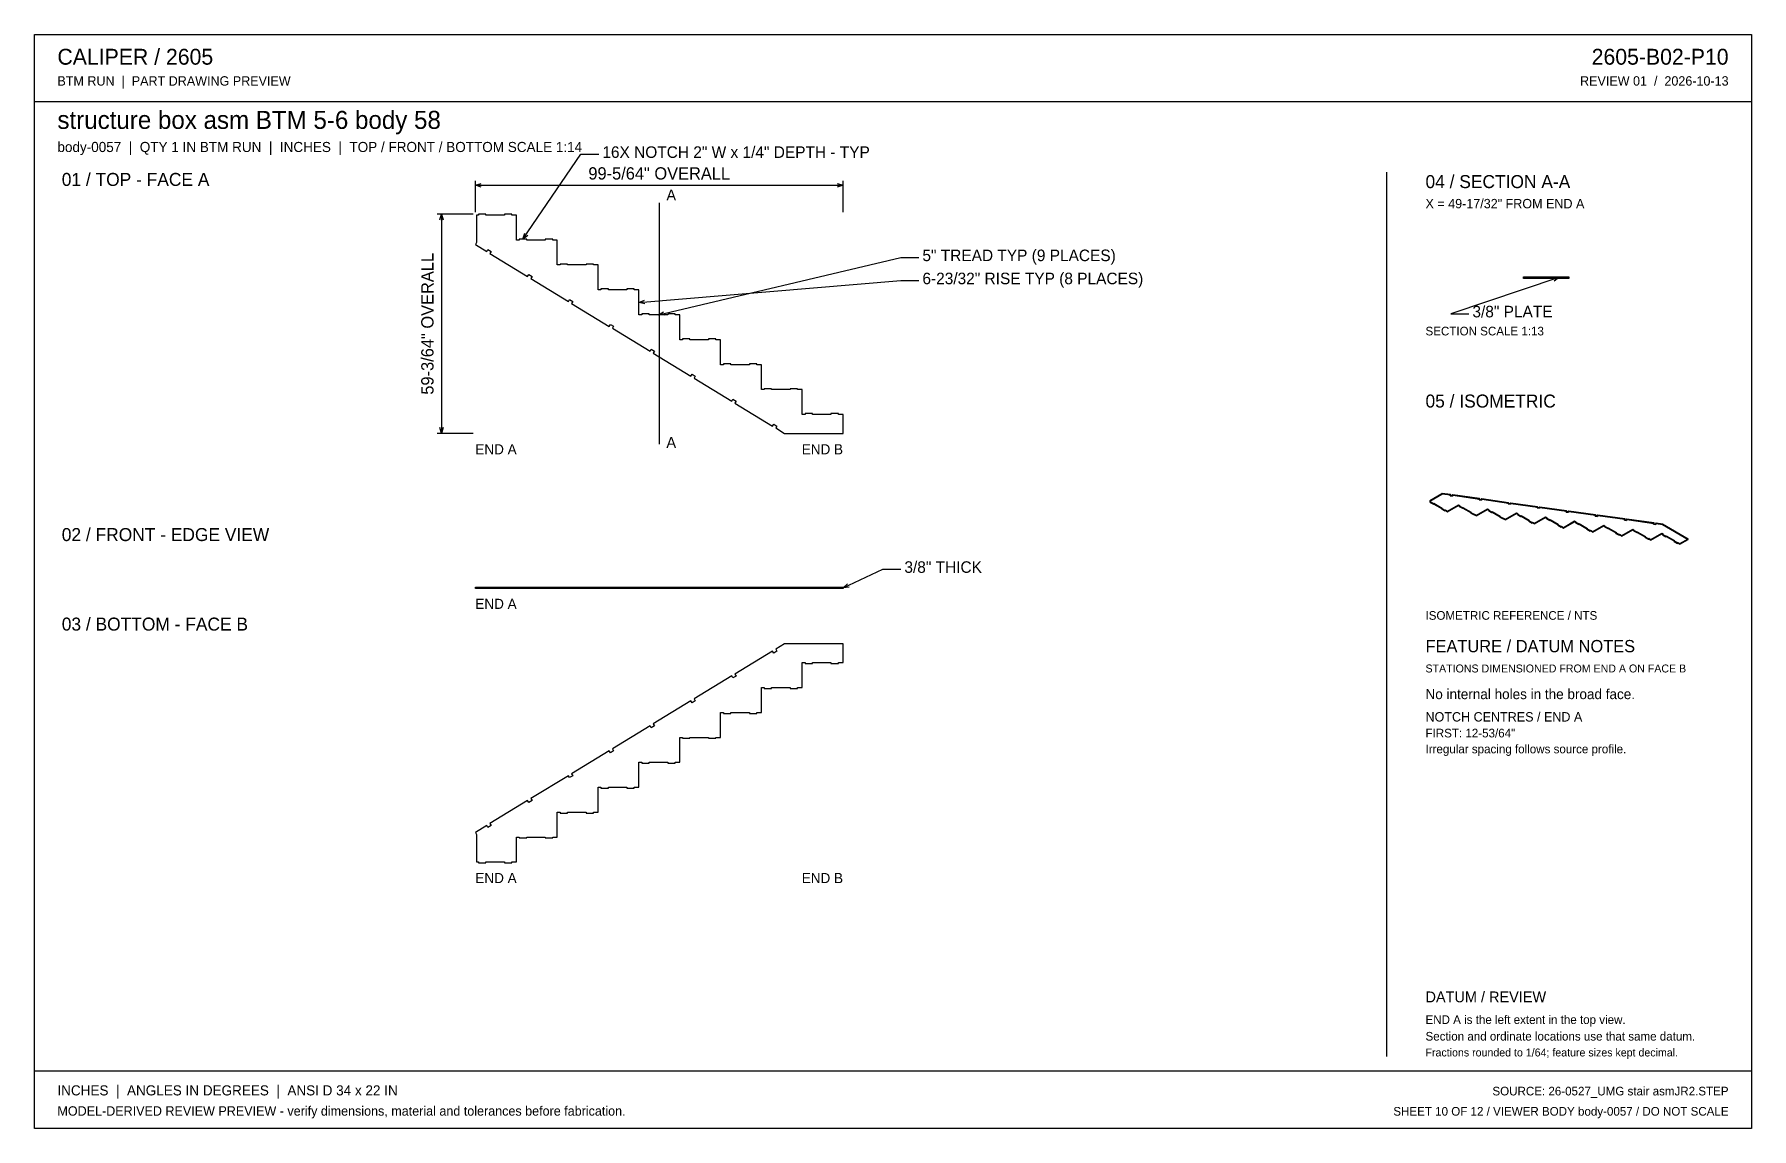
# Model space of a CAD drawing. Header units: inches. Extents: x 7 to 469, y 7 to 301.
import ezdxf
from ezdxf.enums import TextEntityAlignment as Align

# ---------------------------------------------------------------- set-up
doc = ezdxf.new("R2010")
doc.units = ezdxf.units.IN
doc.header["$MEASUREMENT"] = 0

msp = doc.modelspace()

# ---------------------------------------------------------------- linework, layer by layer
at = {"layer": 'ANNOTATION'}
for p, q in [((138.29, 246.23), (153.84, 269.08)), ((153.84, 269.08), (158.7, 269.08)), ((125.46, 253.53), (125.46, 261.89)), ((125.46, 260.72), (127.02, 261.21)), ((125.46, 260.72), (224.54, 260.72)), ((127.02, 260.24), (125.46, 260.72)), ((222.98, 261.21), (224.54, 260.72)), ((224.54, 260.72), (222.98, 260.24)), ((224.54, 253.53), (224.54, 261.89)), ((175, 256.05), (175, 190.97)), ((124.88, 252.94), (115.16, 252.94)), ((115.84, 251.39), (116.32, 252.94)), ((116.32, 252.94), (116.32, 193.89)), ((116.32, 252.94), (116.81, 251.39)), ((138.29, 246.23), (138.76, 247.79)), ((139.56, 247.24), (138.29, 246.23)), ((174.79, 225.84), (240.09, 241.28)), ((240.09, 241.28), (244.95, 241.28)), ((169.54, 229.19), (240.09, 235.05)), ((240.09, 235.05), (244.95, 235.05)), ((417.47, 235.85), (388.31, 226.12)), ((415.84, 235.82), (417.47, 235.85)), ((417.47, 235.85), (416.15, 234.9)), ((169.54, 229.19), (171.05, 229.81)), ((171.13, 228.84), (169.54, 229.19)), ((174.79, 225.84), (176.19, 226.67)), ((176.41, 225.72), (174.79, 225.84)), ((388.31, 226.12), (393.17, 226.12)), ((116.32, 193.89), (115.84, 195.45)), ((116.81, 195.45), (116.32, 193.89)), ((124.88, 193.89), (115.16, 193.89)), ((224.54, 152.26), (235.23, 157.31)), ((224.54, 152.26), (225.74, 153.36)), ((235.23, 157.31), (240.09, 157.31)), ((226.15, 152.48), (224.54, 152.26))]:
    msp.add_line(p, q, dxfattribs=at)
at = {"layer": 'OUTLINE'}
for p, q in [((6.61, 301.39), (469.39, 301.39)), ((6.61, 6.61), (6.61, 301.39)), ((469.39, 301.39), (469.39, 6.61)), ((6.61, 283.31), (469.39, 283.31)), ((371, 264.25), (371, 26.06)), ((125.79, 252.69), (125.79, 245.28)), ((126.29, 252.69), (125.79, 252.69)), ((128.29, 252.94), (126.29, 252.94)), ((126.29, 252.94), (126.29, 252.69)), ((128.29, 252.69), (128.29, 252.94)), ((133.29, 252.69), (128.29, 252.69)), ((135.29, 252.94), (133.29, 252.94)), ((133.29, 252.94), (133.29, 252.69)), ((135.29, 252.69), (135.29, 252.94)), ((136.54, 252.69), (135.29, 252.69)), ((136.54, 245.98), (136.54, 252.69)), ((125.79, 245.28), (125.46, 244.75)), ((137.29, 245.98), (136.54, 245.98)), ((139.29, 246.23), (137.29, 246.23)), ((137.29, 246.23), (137.29, 245.98)), ((139.29, 245.98), (139.29, 246.23)), ((144.29, 245.98), (139.29, 245.98)), ((146.29, 246.23), (144.29, 246.23)), ((144.29, 246.23), (144.29, 245.98)), ((146.29, 245.98), (146.29, 246.23)), ((147.54, 245.98), (146.29, 245.98)), ((147.54, 239.26), (147.54, 245.98)), ((125.46, 244.75), (128.53, 242.88)), ((128.53, 242.88), (128.86, 243.41)), ((128.86, 243.41), (129.72, 242.88)), ((129.72, 242.88), (129.39, 242.35)), ((129.39, 242.35), (139.53, 236.16)), ((139.53, 236.16), (139.86, 236.69)), ((139.86, 236.69), (140.72, 236.17)), ((140.72, 236.17), (140.39, 235.63)), ((148.29, 239.26), (147.54, 239.26)), ((150.29, 239.51), (148.29, 239.51)), ((148.29, 239.51), (148.29, 239.26)), ((150.29, 239.26), (150.29, 239.51)), ((155.29, 239.26), (150.29, 239.26)), ((157.29, 239.51), (155.29, 239.51)), ((155.29, 239.51), (155.29, 239.26)), ((157.29, 239.26), (157.29, 239.51)), ((158.54, 239.26), (157.29, 239.26)), ((158.54, 232.55), (158.54, 239.26)), ((407.88, 236.06), (420.08, 236.06)), ((407.88, 235.65), (407.88, 236.06)), ((408.46, 235.65), (408.87, 236.06)), ((410.02, 235.65), (410.42, 236.06)), ((411.58, 235.65), (411.98, 236.06)), ((413.13, 235.65), (413.53, 236.06)), ((414.69, 235.65), (415.09, 236.06)), ((416.24, 235.65), (416.65, 236.06)), ((417.8, 235.65), (418.2, 236.06)), ((419.35, 235.65), (419.76, 236.06)), ((420.08, 236.06), (420.08, 235.65)), ((140.39, 235.63), (150.53, 229.45)), ((159.29, 232.55), (158.54, 232.55)), ((161.29, 232.8), (159.29, 232.8)), ((159.29, 232.8), (159.29, 232.55)), ((161.29, 232.55), (161.29, 232.8)), ((166.29, 232.55), (161.29, 232.55)), ((168.29, 232.8), (166.29, 232.8)), ((166.29, 232.8), (166.29, 232.55)), ((168.29, 232.55), (168.29, 232.8)), ((169.54, 232.55), (168.29, 232.55)), ((169.54, 225.84), (169.54, 232.55)), ((420.08, 235.65), (407.88, 235.65)), ((150.53, 229.45), (150.86, 229.98)), ((150.86, 229.98), (151.72, 229.45)), ((151.72, 229.45), (151.39, 228.92)), ((151.39, 228.92), (161.53, 222.73)), ((161.53, 222.73), (161.86, 223.27)), ((161.86, 223.27), (162.72, 222.74)), ((162.72, 222.74), (162.39, 222.2)), ((162.39, 222.2), (172.53, 216.02)), ((170.29, 225.84), (169.54, 225.84)), ((172.29, 226.09), (170.29, 226.09)), ((170.29, 226.09), (170.29, 225.84)), ((172.29, 225.84), (172.29, 226.09)), ((177.29, 225.84), (172.29, 225.84)), ((179.29, 226.09), (177.29, 226.09)), ((177.29, 226.09), (177.29, 225.84)), ((179.29, 225.84), (179.29, 226.09)), ((180.54, 225.84), (179.29, 225.84)), ((180.54, 219.12), (180.54, 225.84)), ((181.29, 219.12), (180.54, 219.12)), ((183.29, 219.37), (181.29, 219.37)), ((181.29, 219.37), (181.29, 219.12)), ((183.29, 219.12), (183.29, 219.37)), ((188.29, 219.12), (183.29, 219.12)), ((190.29, 219.37), (188.29, 219.37)), ((188.29, 219.37), (188.29, 219.12)), ((190.29, 219.12), (190.29, 219.37)), ((191.54, 219.12), (190.29, 219.12)), ((191.54, 212.41), (191.54, 219.12)), ((172.53, 216.02), (172.86, 216.55)), ((172.86, 216.55), (173.72, 216.02)), ((173.72, 216.02), (173.39, 215.49)), ((173.39, 215.49), (183.53, 209.3)), ((183.53, 209.3), (183.86, 209.84)), ((183.86, 209.84), (184.72, 209.31)), ((184.72, 209.31), (184.39, 208.78)), ((184.39, 208.78), (194.53, 202.59)), ((192.29, 212.41), (191.54, 212.41)), ((194.29, 212.66), (192.29, 212.66)), ((192.29, 212.66), (192.29, 212.41)), ((194.29, 212.41), (194.29, 212.66)), ((199.29, 212.41), (194.29, 212.41)), ((201.29, 212.66), (199.29, 212.66)), ((199.29, 212.66), (199.29, 212.41)), ((201.29, 212.41), (201.29, 212.66)), ((202.54, 212.41), (201.29, 212.41)), ((202.54, 205.69), (202.54, 212.41)), ((203.29, 205.69), (202.54, 205.69)), ((205.29, 205.94), (203.29, 205.94)), ((203.29, 205.94), (203.29, 205.69)), ((205.29, 205.69), (205.29, 205.94)), ((210.29, 205.69), (205.29, 205.69)), ((212.29, 205.94), (210.29, 205.94)), ((210.29, 205.94), (210.29, 205.69)), ((212.29, 205.69), (212.29, 205.94)), ((213.54, 205.69), (212.29, 205.69)), ((213.54, 198.98), (213.54, 205.69)), ((194.53, 202.59), (194.86, 203.12)), ((194.86, 203.12), (195.72, 202.6)), ((195.72, 202.6), (195.39, 202.06)), ((195.39, 202.06), (205.53, 195.88)), ((216.29, 199.23), (214.29, 199.23)), ((214.29, 199.23), (214.29, 198.98)), ((216.29, 198.98), (216.29, 199.23)), ((223.29, 199.23), (221.29, 199.23)), ((221.29, 199.23), (221.29, 198.98)), ((223.29, 198.98), (223.29, 199.23)), ((205.53, 195.88), (205.86, 196.41)), ((205.86, 196.41), (206.72, 195.88)), ((206.72, 195.88), (206.39, 195.35)), ((206.39, 195.35), (208.78, 193.89)), ((214.29, 198.98), (213.54, 198.98)), ((221.29, 198.98), (216.29, 198.98)), ((224.54, 198.98), (223.29, 198.98)), ((224.54, 193.89), (224.54, 198.98)), ((208.78, 193.89), (224.54, 193.89)), ((385.94, 177.59), (382.67, 175.7)), ((385.94, 177.4), (382.67, 175.51)), ((386.03, 177.81), (385.94, 177.59)), ((386.03, 177.62), (385.94, 177.4)), ((385.94, 177.4), (385.94, 177.59)), ((386.03, 177.62), (386.03, 177.81)), ((386.03, 177.81), (388.22, 177.51)), ((386.03, 177.62), (388.22, 177.32)), ((388.22, 177.51), (388.12, 177.29)), ((388.22, 177.32), (388.12, 177.1)), ((388.12, 177.1), (388.12, 177.29)), ((388.12, 177.29), (388.74, 177.2)), ((388.12, 177.1), (388.74, 177.01)), ((388.22, 177.32), (388.22, 177.51)), ((388.83, 177.42), (388.74, 177.2)), ((388.83, 177.23), (388.74, 177.01)), ((388.74, 177.01), (388.74, 177.2)), ((388.83, 177.42), (396.04, 176.41)), ((388.83, 177.23), (388.83, 177.42)), ((388.83, 177.23), (396.04, 176.22)), ((396.04, 176.41), (395.95, 176.19)), ((396.04, 176.22), (395.95, 176)), ((395.95, 176.19), (396.57, 176.11)), ((395.95, 176), (395.95, 176.19)), ((395.95, 176), (396.57, 175.92)), ((396.04, 176.22), (396.04, 176.41)), ((396.66, 176.33), (396.57, 176.11)), ((396.66, 176.14), (396.57, 175.92)), ((396.57, 175.92), (396.57, 176.11)), ((396.66, 176.14), (396.66, 176.33)), ((396.66, 176.33), (403.87, 175.32)), ((396.66, 176.14), (403.87, 175.13)), ((382.67, 175.7), (382.89, 175.57)), ((382.67, 175.7), (382.67, 175.51)), ((382.67, 175.51), (382.89, 175.38)), ((382.78, 175.51), (382.89, 175.57)), ((382.78, 175.51), (383.66, 175)), ((382.78, 175.32), (382.78, 175.51)), ((382.78, 175.32), (382.89, 175.38)), ((382.78, 175.32), (383.66, 174.81)), ((382.89, 175.38), (382.89, 175.57)), ((383.66, 175), (383.77, 175.06)), ((383.66, 174.81), (383.66, 175)), ((383.66, 174.81), (383.77, 174.87)), ((383.77, 174.87), (383.77, 175.06)), ((383.77, 175.06), (385.98, 173.79)), ((383.77, 174.87), (385.98, 173.6)), ((385.87, 173.72), (385.98, 173.79)), ((385.87, 173.72), (386.75, 173.21)), ((385.87, 173.53), (385.87, 173.72)), ((385.87, 173.53), (385.98, 173.6)), ((385.87, 173.53), (386.75, 173.02)), ((385.98, 173.6), (385.98, 173.79)), ((386.75, 173.21), (386.86, 173.28)), ((386.75, 173.02), (386.75, 173.21)), ((386.75, 173.02), (386.86, 173.09)), ((386.86, 173.28), (387.42, 172.96)), ((386.86, 173.09), (386.86, 173.28)), ((386.86, 173.09), (387.42, 172.77)), ((387.42, 172.96), (390.38, 174.67)), ((387.42, 172.77), (390.38, 174.48)), ((387.42, 172.77), (387.42, 172.96)), ((390.38, 174.67), (390.71, 174.48)), ((390.38, 174.48), (390.38, 174.67)), ((390.38, 174.48), (390.71, 174.29)), ((390.6, 174.42), (390.71, 174.48)), ((390.6, 174.23), (390.6, 174.42)), ((390.6, 174.42), (391.49, 173.91)), ((390.6, 174.23), (390.71, 174.29)), ((390.6, 174.23), (391.49, 173.72)), ((390.71, 174.29), (390.71, 174.48)), ((391.49, 173.91), (391.6, 173.97)), ((391.49, 173.72), (391.49, 173.91)), ((391.49, 173.72), (391.6, 173.78)), ((391.6, 173.78), (391.6, 173.97)), ((391.6, 173.97), (393.81, 172.7)), ((391.6, 173.78), (393.81, 172.5)), ((393.7, 172.63), (393.81, 172.7)), ((393.7, 172.44), (393.7, 172.63)), ((393.7, 172.63), (394.58, 172.12)), ((393.7, 172.44), (393.81, 172.5)), ((393.7, 172.44), (394.58, 171.93)), ((393.81, 172.5), (393.81, 172.7)), ((394.58, 172.12), (394.69, 172.18)), ((394.58, 171.93), (394.58, 172.12)), ((394.58, 171.93), (394.69, 171.99)), ((394.69, 171.99), (394.69, 172.18)), ((394.69, 172.18), (395.24, 171.87)), ((394.69, 171.99), (395.24, 171.67)), ((395.24, 171.87), (398.21, 173.58)), ((395.24, 171.67), (398.21, 173.39)), ((395.24, 171.67), (395.24, 171.87)), ((398.21, 173.39), (398.21, 173.58)), ((398.21, 173.58), (398.54, 173.39)), ((398.21, 173.39), (398.54, 173.2)), ((398.43, 173.32), (398.54, 173.39)), ((398.43, 173.32), (399.31, 172.81)), ((398.43, 173.13), (398.43, 173.32)), ((398.43, 173.13), (398.54, 173.2)), ((398.43, 173.13), (399.31, 172.62)), ((398.54, 173.2), (398.54, 173.39)), ((399.31, 172.81), (399.42, 172.88)), ((399.31, 172.62), (399.31, 172.81)), ((399.31, 172.62), (399.42, 172.69)), ((399.42, 172.69), (399.42, 172.88)), ((399.42, 172.88), (401.63, 171.6)), ((399.42, 172.69), (401.63, 171.41)), ((401.52, 171.54), (401.63, 171.6)), ((401.52, 171.35), (401.52, 171.54)), ((401.52, 171.54), (402.41, 171.03)), ((401.52, 171.35), (401.63, 171.41)), ((401.52, 171.35), (402.41, 170.84)), ((401.63, 171.41), (401.63, 171.6)), ((403.07, 170.77), (406.04, 172.49)), ((403.07, 170.58), (406.04, 172.29)), ((403.87, 175.32), (403.78, 175.1)), ((403.87, 175.13), (403.78, 174.91)), ((403.78, 175.1), (404.39, 175.02)), ((403.78, 174.91), (403.78, 175.1)), ((403.78, 174.91), (404.39, 174.82)), ((403.87, 175.13), (403.87, 175.32)), ((404.48, 175.23), (404.39, 175.02)), ((404.48, 175.04), (404.39, 174.82)), ((404.39, 174.82), (404.39, 175.02)), ((404.48, 175.04), (404.48, 175.23)), ((404.48, 175.23), (411.7, 174.23)), ((404.48, 175.04), (411.7, 174.04)), ((406.04, 172.49), (406.37, 172.29)), ((406.04, 172.29), (406.04, 172.49)), ((406.04, 172.29), (406.37, 172.1)), ((406.26, 172.23), (406.37, 172.29)), ((406.26, 172.04), (406.26, 172.23)), ((406.26, 172.23), (407.14, 171.72)), ((406.26, 172.04), (406.37, 172.1)), ((406.26, 172.04), (407.14, 171.53)), ((406.37, 172.1), (406.37, 172.29)), ((407.14, 171.72), (407.25, 171.78)), ((407.14, 171.53), (407.14, 171.72)), ((407.14, 171.53), (407.25, 171.59)), ((407.25, 171.78), (409.46, 170.51)), ((407.25, 171.59), (407.25, 171.78)), ((407.25, 171.59), (409.46, 170.32)), ((410.9, 169.68), (413.86, 171.39)), ((411.7, 174.23), (411.6, 174.01)), ((411.7, 174.04), (411.6, 173.82)), ((411.6, 174.01), (412.22, 173.92)), ((411.6, 173.82), (411.6, 174.01)), ((411.6, 173.82), (412.22, 173.73)), ((411.7, 174.04), (411.7, 174.23)), ((412.31, 174.14), (412.22, 173.92)), ((412.31, 173.95), (412.22, 173.73)), ((412.22, 173.73), (412.22, 173.92)), ((412.31, 174.14), (419.52, 173.13)), ((412.31, 173.95), (412.31, 174.14)), ((412.31, 173.95), (419.52, 172.94)), ((413.86, 171.2), (413.86, 171.39)), ((413.86, 171.39), (414.19, 171.2)), ((419.52, 173.13), (419.43, 172.91)), ((419.52, 172.94), (419.43, 172.72)), ((419.43, 172.72), (419.43, 172.91)), ((419.43, 172.91), (420.05, 172.83)), ((419.43, 172.72), (420.05, 172.64)), ((419.52, 172.94), (419.52, 173.13)), ((420.14, 173.05), (420.05, 172.83)), ((420.14, 172.86), (420.05, 172.64)), ((420.05, 172.64), (420.05, 172.83)), ((420.14, 172.86), (420.14, 173.05)), ((420.14, 173.05), (427.35, 172.04)), ((420.14, 172.86), (427.35, 171.85)), ((427.35, 172.04), (427.26, 171.82)), ((427.35, 171.85), (427.26, 171.63)), ((427.26, 171.63), (427.26, 171.82)), ((427.26, 171.82), (427.87, 171.74)), ((427.26, 171.63), (427.87, 171.54)), ((427.35, 171.85), (427.35, 172.04)), ((427.96, 171.95), (427.87, 171.74)), ((427.96, 171.76), (427.87, 171.54)), ((427.87, 171.54), (427.87, 171.74)), ((427.96, 171.76), (427.96, 171.95)), ((427.96, 171.95), (435.18, 170.95)), ((427.96, 171.76), (435.18, 170.76)), ((402.41, 171.03), (402.52, 171.09)), ((402.41, 170.84), (402.41, 171.03)), ((402.41, 170.84), (402.52, 170.9)), ((402.52, 170.9), (402.52, 171.09)), ((402.52, 171.09), (403.07, 170.77)), ((402.52, 170.9), (403.07, 170.58)), ((403.07, 170.58), (403.07, 170.77)), ((409.35, 170.44), (409.46, 170.51)), ((409.35, 170.44), (410.23, 169.93)), ((409.35, 170.25), (409.35, 170.44)), ((409.35, 170.25), (409.46, 170.32)), ((409.35, 170.25), (410.23, 169.74)), ((409.46, 170.32), (409.46, 170.51)), ((410.23, 169.93), (410.34, 170)), ((410.23, 169.74), (410.23, 169.93)), ((410.23, 169.74), (410.34, 169.81)), ((410.34, 169.81), (410.34, 170)), ((410.34, 170), (410.9, 169.68)), ((410.34, 169.81), (410.9, 169.49)), ((410.9, 169.49), (413.86, 171.2)), ((410.9, 169.49), (410.9, 169.68)), ((413.86, 171.2), (414.19, 171.01)), ((414.08, 171.14), (414.19, 171.2)), ((414.08, 170.95), (414.08, 171.14)), ((414.08, 171.14), (414.97, 170.63)), ((414.08, 170.95), (414.19, 171.01)), ((414.08, 170.95), (414.97, 170.44)), ((414.19, 171.01), (414.19, 171.2)), ((414.97, 170.63), (415.08, 170.69)), ((414.97, 170.44), (414.97, 170.63)), ((414.97, 170.44), (415.08, 170.5)), ((415.08, 170.69), (417.29, 169.42)), ((415.08, 170.5), (415.08, 170.69)), ((415.08, 170.5), (417.29, 169.22)), ((417.18, 169.35), (417.29, 169.42)), ((417.18, 169.35), (418.06, 168.84)), ((417.18, 169.16), (417.18, 169.35)), ((417.18, 169.16), (417.29, 169.22)), ((417.18, 169.16), (418.06, 168.65)), ((417.29, 169.22), (417.29, 169.42)), ((418.06, 168.84), (418.17, 168.91)), ((418.06, 168.65), (418.06, 168.84)), ((418.06, 168.65), (418.17, 168.71)), ((418.17, 168.91), (418.72, 168.59)), ((418.17, 168.71), (418.17, 168.91)), ((418.17, 168.71), (418.72, 168.39)), ((418.72, 168.59), (421.69, 170.3)), ((418.72, 168.39), (421.69, 170.11)), ((418.72, 168.39), (418.72, 168.59)), ((421.69, 170.11), (421.69, 170.3)), ((421.69, 170.3), (422.02, 170.11)), ((421.69, 170.11), (422.02, 169.92)), ((421.91, 170.04), (422.02, 170.11)), ((421.91, 170.04), (422.79, 169.53)), ((421.91, 169.85), (421.91, 170.04)), ((421.91, 169.85), (422.02, 169.92)), ((421.91, 169.85), (422.79, 169.34)), ((422.02, 169.92), (422.02, 170.11)), ((422.79, 169.53), (422.9, 169.6)), ((422.79, 169.34), (422.79, 169.53)), ((422.79, 169.34), (422.9, 169.41)), ((422.9, 169.6), (425.11, 168.32)), ((422.9, 169.41), (422.9, 169.6)), ((422.9, 169.41), (425.11, 168.13)), ((425, 168.26), (425.11, 168.32)), ((425, 168.26), (425.89, 167.75)), ((425, 168.07), (425, 168.26)), ((425, 168.07), (425.11, 168.13)), ((425, 168.07), (425.89, 167.56)), ((425.11, 168.13), (425.11, 168.32)), ((425.89, 167.75), (426, 167.81)), ((425.89, 167.56), (425.89, 167.75)), ((425.89, 167.56), (426, 167.62)), ((426, 167.62), (426, 167.81)), ((426, 167.81), (426.55, 167.49)), ((426, 167.62), (426.55, 167.3)), ((426.55, 167.49), (429.52, 169.21)), ((426.55, 167.3), (429.52, 169.01)), ((426.55, 167.3), (426.55, 167.49)), ((429.52, 169.21), (429.85, 169.01)), ((429.52, 169.01), (429.52, 169.21)), ((429.52, 169.01), (429.85, 168.82)), ((429.74, 168.95), (429.85, 169.01)), ((429.74, 168.76), (429.74, 168.95)), ((429.74, 168.95), (430.62, 168.44)), ((429.74, 168.76), (429.85, 168.82)), ((429.74, 168.76), (430.62, 168.25)), ((429.85, 168.82), (429.85, 169.01)), ((430.62, 168.44), (430.73, 168.5)), ((430.62, 168.25), (430.62, 168.44)), ((430.62, 168.25), (430.73, 168.31)), ((430.73, 168.5), (432.94, 167.23)), ((430.73, 168.31), (430.73, 168.5)), ((430.73, 168.31), (432.94, 167.04)), ((432.83, 167.16), (432.94, 167.23)), ((432.83, 167.16), (433.71, 166.65)), ((432.83, 166.97), (432.83, 167.16)), ((432.83, 166.97), (432.94, 167.04)), ((432.83, 166.97), (433.71, 166.46)), ((432.94, 167.04), (432.94, 167.23)), ((433.71, 166.65), (433.82, 166.72)), ((433.71, 166.46), (433.71, 166.65)), ((433.82, 166.53), (433.82, 166.72)), ((433.82, 166.72), (434.38, 166.4)), ((434.38, 166.4), (437.34, 168.11)), ((434.38, 166.21), (437.34, 167.92)), ((435.18, 170.95), (435.08, 170.73)), ((435.18, 170.76), (435.08, 170.54)), ((435.08, 170.73), (435.7, 170.64)), ((435.08, 170.54), (435.08, 170.73)), ((435.08, 170.54), (435.7, 170.45)), ((435.18, 170.76), (435.18, 170.95)), ((435.79, 170.86), (435.7, 170.64)), ((435.79, 170.67), (435.7, 170.45)), ((435.7, 170.45), (435.7, 170.64)), ((435.79, 170.86), (443, 169.85)), ((435.79, 170.67), (435.79, 170.86)), ((435.79, 170.67), (443, 169.66)), ((437.34, 168.11), (437.67, 167.92)), ((437.34, 167.92), (437.34, 168.11)), ((437.34, 167.92), (437.67, 167.73)), ((437.56, 167.86), (437.67, 167.92)), ((437.56, 167.86), (438.45, 167.35)), ((437.56, 167.67), (437.56, 167.86)), ((437.56, 167.67), (437.67, 167.73)), ((437.56, 167.67), (438.45, 167.16)), ((437.67, 167.73), (437.67, 167.92)), ((438.45, 167.35), (438.56, 167.41)), ((438.45, 167.16), (438.45, 167.35)), ((438.45, 167.16), (438.56, 167.22)), ((438.56, 167.22), (438.56, 167.41)), ((438.56, 167.41), (440.77, 166.14)), ((438.56, 167.22), (440.77, 165.94)), ((442.2, 165.31), (445.17, 167.02)), ((442.2, 165.12), (445.17, 166.83)), ((443, 169.85), (442.91, 169.63)), ((443, 169.66), (442.91, 169.44)), ((442.91, 169.44), (442.91, 169.63)), ((442.91, 169.63), (443.53, 169.55)), ((442.91, 169.44), (443.53, 169.36)), ((443, 169.66), (443, 169.85)), ((443.62, 169.77), (443.53, 169.55)), ((443.62, 169.58), (443.53, 169.36)), ((443.53, 169.36), (443.53, 169.55)), ((443.62, 169.77), (445.32, 169.53)), ((443.62, 169.58), (443.62, 169.77)), ((443.62, 169.58), (445.32, 169.34)), ((445.17, 166.83), (445.17, 167.02)), ((445.17, 167.02), (445.5, 166.83)), ((445.17, 166.83), (445.5, 166.64)), ((445.32, 169.53), (452.28, 165.51)), ((445.32, 169.34), (445.32, 169.53)), ((445.32, 169.34), (452.28, 165.32)), ((445.39, 166.76), (445.5, 166.83)), ((445.39, 166.76), (446.27, 166.25)), ((445.39, 166.57), (445.39, 166.76)), ((445.39, 166.57), (445.5, 166.64)), ((445.5, 166.64), (445.5, 166.83)), ((433.71, 166.46), (433.82, 166.53)), ((433.82, 166.53), (434.38, 166.21)), ((434.38, 166.21), (434.38, 166.4)), ((440.66, 166.07), (440.77, 166.14)), ((440.66, 165.88), (440.66, 166.07)), ((440.66, 166.07), (441.54, 165.56)), ((440.66, 165.88), (440.77, 165.94)), ((440.66, 165.88), (441.54, 165.37)), ((440.77, 165.94), (440.77, 166.14)), ((441.54, 165.56), (441.65, 165.63)), ((441.54, 165.37), (441.54, 165.56)), ((441.54, 165.37), (441.65, 165.43)), ((441.65, 165.43), (441.65, 165.63)), ((441.65, 165.63), (442.2, 165.31)), ((441.65, 165.43), (442.2, 165.12)), ((442.2, 165.12), (442.2, 165.31)), ((445.39, 166.57), (446.27, 166.06)), ((446.27, 166.25), (446.38, 166.32)), ((446.27, 166.06), (446.27, 166.25)), ((446.27, 166.06), (446.38, 166.13)), ((446.38, 166.13), (446.38, 166.32)), ((446.38, 166.32), (448.59, 165.04)), ((446.38, 166.13), (448.59, 164.85)), ((448.48, 164.98), (448.59, 165.04)), ((448.48, 164.79), (448.48, 164.98)), ((448.48, 164.98), (449.37, 164.47)), ((448.48, 164.79), (448.59, 164.85)), ((448.48, 164.79), (449.37, 164.28)), ((448.59, 164.85), (448.59, 165.04)), ((449.37, 164.47), (449.48, 164.53)), ((449.37, 164.28), (449.37, 164.47)), ((449.37, 164.28), (449.48, 164.34)), ((449.48, 164.34), (449.48, 164.53)), ((449.48, 164.53), (450.03, 164.21)), ((449.48, 164.34), (450.03, 164.02)), ((450.03, 164.21), (452.28, 165.51)), ((450.03, 164.02), (452.28, 165.32)), ((450.03, 164.02), (450.03, 164.21)), ((452.28, 165.32), (452.28, 165.51)), ((125.46, 152.44), (224.54, 152.44)), ((125.46, 152.07), (125.46, 152.44)), ((224.54, 152.07), (125.46, 152.07)), ((224.54, 152.44), (224.54, 152.07)), ((205.53, 135.26), (195.39, 129.08)), ((205.86, 134.73), (205.53, 135.26)), ((206.72, 135.26), (205.86, 134.73)), ((208.78, 137.25), (206.39, 135.79)), ((206.39, 135.79), (206.72, 135.26)), ((224.54, 137.25), (208.78, 137.25)), ((224.54, 132.16), (224.54, 137.25)), ((213.54, 125.45), (213.54, 132.16)), ((213.54, 132.16), (214.29, 132.16)), ((214.29, 132.16), (214.29, 131.91)), ((214.29, 131.91), (216.29, 131.91)), ((216.29, 131.91), (216.29, 132.16)), ((216.29, 132.16), (221.29, 132.16)), ((221.29, 132.16), (221.29, 131.91)), ((221.29, 131.91), (223.29, 131.91)), ((223.29, 131.91), (223.29, 132.16)), ((223.29, 132.16), (224.54, 132.16)), ((194.53, 128.55), (184.39, 122.36)), ((194.86, 128.02), (194.53, 128.55)), ((195.72, 128.54), (194.86, 128.02)), ((195.39, 129.08), (195.72, 128.54)), ((202.54, 118.73), (202.54, 125.45)), ((202.54, 125.45), (203.29, 125.45)), ((203.29, 125.45), (203.29, 125.2)), ((203.29, 125.2), (205.29, 125.2)), ((205.29, 125.2), (205.29, 125.45)), ((205.29, 125.45), (210.29, 125.45)), ((210.29, 125.45), (210.29, 125.2)), ((210.29, 125.2), (212.29, 125.2)), ((212.29, 125.2), (212.29, 125.45)), ((212.29, 125.45), (213.54, 125.45)), ((183.53, 121.84), (173.39, 115.65)), ((183.86, 121.3), (183.53, 121.84)), ((184.72, 121.83), (183.86, 121.3)), ((184.39, 122.36), (184.72, 121.83)), ((191.54, 112.02), (191.54, 118.73)), ((191.54, 118.73), (192.29, 118.73)), ((192.29, 118.73), (192.29, 118.48)), ((192.29, 118.48), (194.29, 118.48)), ((194.29, 118.48), (194.29, 118.73)), ((194.29, 118.73), (199.29, 118.73)), ((199.29, 118.73), (199.29, 118.48)), ((199.29, 118.48), (201.29, 118.48)), ((201.29, 118.48), (201.29, 118.73)), ((201.29, 118.73), (202.54, 118.73)), ((172.53, 115.12), (162.39, 108.93)), ((172.86, 114.59), (172.53, 115.12)), ((173.72, 115.11), (172.86, 114.59)), ((173.39, 115.65), (173.72, 115.11)), ((180.54, 105.3), (180.54, 112.02)), ((180.54, 112.02), (181.29, 112.02)), ((181.29, 112.02), (181.29, 111.77)), ((181.29, 111.77), (183.29, 111.77)), ((183.29, 111.77), (183.29, 112.02)), ((183.29, 112.02), (188.29, 112.02)), ((188.29, 112.02), (188.29, 111.77)), ((188.29, 111.77), (190.29, 111.77)), ((190.29, 111.77), (190.29, 112.02)), ((190.29, 112.02), (191.54, 112.02)), ((161.53, 108.41), (151.39, 102.22)), ((161.86, 107.87), (161.53, 108.41)), ((162.72, 108.4), (161.86, 107.87)), ((162.39, 108.93), (162.72, 108.4)), ((151.39, 102.22), (151.72, 101.69)), ((169.54, 98.59), (169.54, 105.3)), ((169.54, 105.3), (170.29, 105.3)), ((170.29, 105.3), (170.29, 105.05)), ((170.29, 105.05), (172.29, 105.05)), ((172.29, 105.05), (172.29, 105.3)), ((172.29, 105.3), (177.29, 105.3)), ((177.29, 105.3), (177.29, 105.05)), ((177.29, 105.05), (179.29, 105.05)), ((179.29, 105.05), (179.29, 105.3)), ((179.29, 105.3), (180.54, 105.3)), ((150.53, 101.69), (140.39, 95.51)), ((150.86, 101.16), (150.53, 101.69)), ((151.72, 101.69), (150.86, 101.16)), ((158.54, 91.87), (158.54, 98.59)), ((158.54, 98.59), (159.29, 98.59)), ((159.29, 98.59), (159.29, 98.34)), ((159.29, 98.34), (161.29, 98.34)), ((161.29, 98.34), (161.29, 98.59)), ((161.29, 98.59), (166.29, 98.59)), ((166.29, 98.59), (166.29, 98.34)), ((166.29, 98.34), (168.29, 98.34)), ((168.29, 98.34), (168.29, 98.59)), ((168.29, 98.59), (169.54, 98.59)), ((139.53, 94.98), (129.39, 88.79)), ((139.86, 94.44), (139.53, 94.98)), ((140.72, 94.97), (139.86, 94.44)), ((140.39, 95.51), (140.72, 94.97)), ((128.53, 88.26), (125.46, 86.39)), ((128.86, 87.73), (128.53, 88.26)), ((129.72, 88.26), (128.86, 87.73)), ((129.39, 88.79), (129.72, 88.26)), ((147.54, 85.16), (147.54, 91.87)), ((147.54, 91.87), (148.29, 91.87)), ((148.29, 91.87), (148.29, 91.62)), ((148.29, 91.62), (150.29, 91.62)), ((150.29, 91.62), (150.29, 91.87)), ((150.29, 91.87), (155.29, 91.87)), ((155.29, 91.87), (155.29, 91.62)), ((155.29, 91.62), (157.29, 91.62)), ((157.29, 91.62), (157.29, 91.87)), ((157.29, 91.87), (158.54, 91.87)), ((125.46, 86.39), (125.79, 85.86)), ((125.79, 85.86), (125.79, 78.45)), ((136.54, 78.45), (136.54, 85.16)), ((136.54, 85.16), (137.29, 85.16)), ((137.29, 85.16), (137.29, 84.91)), ((137.29, 84.91), (139.29, 84.91)), ((139.29, 84.91), (139.29, 85.16)), ((139.29, 85.16), (144.29, 85.16)), ((144.29, 85.16), (144.29, 84.91)), ((144.29, 84.91), (146.29, 84.91)), ((146.29, 84.91), (146.29, 85.16)), ((146.29, 85.16), (147.54, 85.16)), ((125.79, 78.45), (126.29, 78.45)), ((126.29, 78.45), (126.29, 78.2)), ((126.29, 78.2), (128.29, 78.2)), ((128.29, 78.2), (128.29, 78.45)), ((128.29, 78.45), (133.29, 78.45)), ((133.29, 78.45), (133.29, 78.2)), ((133.29, 78.2), (135.29, 78.2)), ((135.29, 78.2), (135.29, 78.45)), ((135.29, 78.45), (136.54, 78.45)), ((6.61, 22.17), (469.39, 22.17)), ((469.39, 6.61), (6.61, 6.61))]:
    msp.add_line(p, q, dxfattribs=at)

# ---------------------------------------------------------------- texts
at = {"layer": 'ANNOTATION'}
for s, height, p in [('CALIPER / 2605', 4.2778, (12.83, 293.22)), ('BTM RUN  |  PART DRAWING PREVIEW', 2.5278, (12.83, 287.58)), ('structure box asm BTM 5-6 body 58', 4.8611, (12.83, 275.92)), ('body-0057  |  QTY 1 IN BTM RUN  |  INCHES  |  TOP / FRONT / BOTTOM SCALE 1:14', 2.7222, (12.83, 269.69)), ('16X NOTCH 2" W x 1/4" DEPTH - TYP', 3.1111, (159.68, 268.11)), ('01 / TOP - FACE A', 3.5, (14, 260.56)), ('A', 2.92, (176.94, 256.64)), ('04 / SECTION A-A', 3.5, (381.5, 259.97)), ('X = 49-17/32" FROM END A', 2.5278, (381.5, 254.53)), ('5" TREAD TYP (9 PLACES)', 3.1111, (245.93, 240.3)), ('6-23/32" RISE TYP (8 PLACES)', 3.1111, (245.93, 234.08)), ('3/8" PLATE', 3.111, (394.14, 225.15)), ('SECTION SCALE 1:13', 2.3333, (381.5, 220.29)), ('05 / ISOMETRIC', 3.5, (381.5, 200.86)), ('END A', 2.722, (125.46, 188.25)), ('A', 2.92, (176.94, 190)), ('02 / FRONT - EDGE VIEW', 3.5, (14, 164.89)), ('3/8" THICK', 3.111, (241.07, 156.33)), ('END A', 2.722, (125.46, 146.62)), ('03 / BOTTOM - FACE B', 3.5, (14, 140.78)), ('ISOMETRIC REFERENCE / NTS', 2.3333, (381.5, 143.69)), ('FEATURE / DATUM NOTES', 3.3056, (381.5, 134.94)), ('STATIONS DIMENSIONED FROM END A ON FACE B', 2.1389, (381.5, 129.5)), ('No internal holes in the broad face.', 2.7222, (381.5, 122.31)), ('NOTCH CENTRES / END A', 2.5278, (381.5, 116.28)), ('FIRST: 12-53/64"', 2.3333, (381.5, 112)), ('Irregular spacing follows source profile.', 2.3333, (381.5, 107.72)), ('END A', 2.722, (125.46, 72.75)), ('DATUM / REVIEW', 2.9167, (381.5, 40.64)), ('END A is the left extent in the top view.', 2.3333, (381.5, 34.81)), ('Section and ordinate locations use that same datum.', 2.3333, (381.5, 30.33)), ('Fractions rounded to 1/64; feature sizes kept decimal.', 2.1389, (381.5, 26.06)), ('INCHES  |  ANGLES IN DEGREES  |  ANSI D 34 x 22 IN', 2.7222, (12.83, 15.56)), ('MODEL-DERIVED REVIEW PREVIEW - verify dimensions, material and tolerances before fabrication.', 2.5278, (12.83, 10.11))]:
    msp.add_text(s, height=height, dxfattribs=at).set_placement(p)
for s, height, p in [('2605-B02-P10', 4.2778, (463.17, 293.22)), ('REVIEW 01  /  2026-10-13', 2.5278, (463.17, 287.58)), ('END B', 2.722, (224.54, 188.25)), ('END B', 2.722, (224.54, 72.75)), ('SOURCE: 26-0527_UMG stair asmJR2.STEP', 2.3333, (463.17, 15.56)), ('SHEET 10 OF 12 / VIEWER BODY body-0057 / DO NOT SCALE', 2.3333, (463.17, 10.11))]:
    msp.add_text(s, height=height, dxfattribs=at).set_placement(p, align=Align.RIGHT)
msp.add_text('99-5/64" OVERALL', height=3.3056, dxfattribs=at).set_placement((175, 262.28), align=Align.CENTER)
msp.add_text('59-3/64" OVERALL', height=3.3056, rotation=90, dxfattribs=at).set_placement((114.18, 223.42), align=Align.CENTER)

doc.saveas('drawing.dxf')
